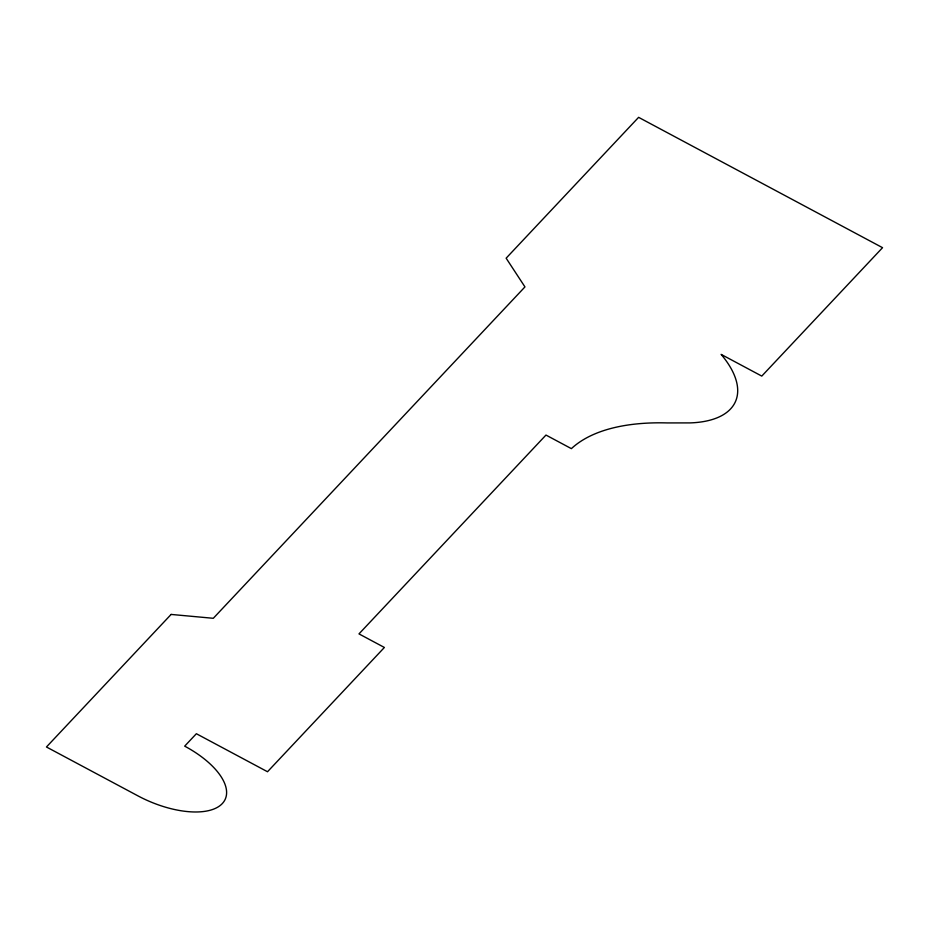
<?xml version="1.0" encoding="UTF-8"?>
<svg xmlns="http://www.w3.org/2000/svg" width="929" height="929" viewBox="0 0 929 929"><rect width="100%" height="100%" fill="white"/><g stroke="black" fill="none" stroke-linecap="round" stroke-linejoin="round"><path stroke-width="1.39" d="M171.11 614.429L46.45 746.986L137.933 795.863A69.884 32.596 23.7 0 0 222.286 803.585A69.884 32.596 23.7 0 0 184.685 746.15L196.367 733.724L267.517 771.744L384.385 647.467L358.977 633.892L545.973 435.062L571.381 448.637A238.799 111.375 23.7 0 1 667.231 422.927L690.108 422.904A116.206 54.196 23.7 0 0 721.125 354.379L761.78 376.094L882.55 247.683L638.606 117.344L506.142 258.192L524.955 286.91L213.298 618.296L171.11 614.429"/></g></svg>
